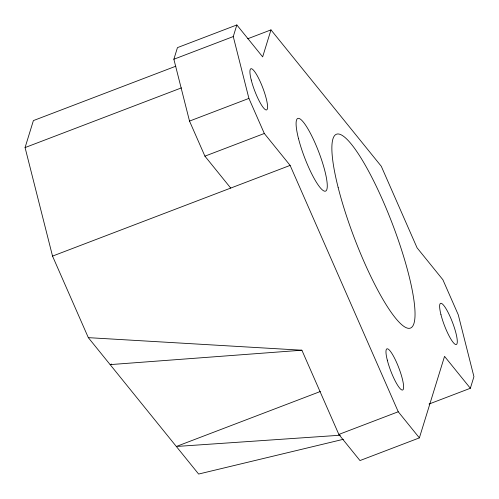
<?xml version="1.0" encoding="UTF-8"?>
<svg xmlns="http://www.w3.org/2000/svg" width="499" height="499" viewBox="0 0 499 499"><rect width="100%" height="100%" fill="white"/><g stroke="black" fill="none" stroke-linecap="round" stroke-linejoin="round"><path stroke-width="0.75" d="M343.387 439.295L198.627 474.05L88.323 337.648L52.532 256.106L25.069 147.573L33.396 120.59L175.804 66.217M230.719 188.073L204.914 156.156L189.52 121.089L173.87 59.231L177.451 47.63L236.844 24.95L262.655 56.867L270.982 29.884L381.286 166.279L417.077 247.828L442.887 279.746L458.282 314.813L473.931 376.67L470.351 388.272L429.059 404.034M88.323 337.648L301.895 350.223L338.852 434.436L359.979 460.565L419.378 437.885L398.252 411.762L290.119 165.394L264.308 133.483L248.914 98.409L233.264 36.558L236.844 24.95M419.378 437.885L444.54 356.355L470.351 388.272M173.87 59.231L233.264 36.558M247.735 38.76L270.982 29.884M25.069 147.573L181.443 87.874M189.52 121.089L248.914 98.409M204.914 156.156L264.308 133.483M52.532 256.106L290.119 165.394M111.583 364.058L110.129 364.613L301.895 350.223M320.339 391.503L176.328 446.48L340.405 435.215M338.852 434.436L398.252 411.762M338.154 187.518A103.73 20.297 69.1 0 0 410.128 328.18A103.73 20.297 69.1 0 0 372.073 177.794A103.73 20.297 69.1 0 0 338.154 187.518M298.446 138.41A38.897 7.61 69.1 0 0 325.435 191.161A38.897 7.61 69.1 0 0 311.164 134.767A38.897 7.61 69.1 0 0 298.446 138.41M387.293 360.135A22.043 4.316 69.1 0 0 402.587 390.025A22.043 4.316 69.1 0 0 394.497 358.064A22.043 4.316 69.1 0 0 387.293 360.135M440.954 314.638A22.043 4.316 69.1 0 0 456.248 344.535A22.043 4.316 69.1 0 0 448.164 312.574A22.043 4.316 69.1 0 0 440.954 314.638M251.24 80.033A22.043 4.316 69.1 0 0 266.535 109.923A22.043 4.316 69.1 0 0 258.445 77.969A22.043 4.316 69.1 0 0 251.24 80.033"/></g></svg>
